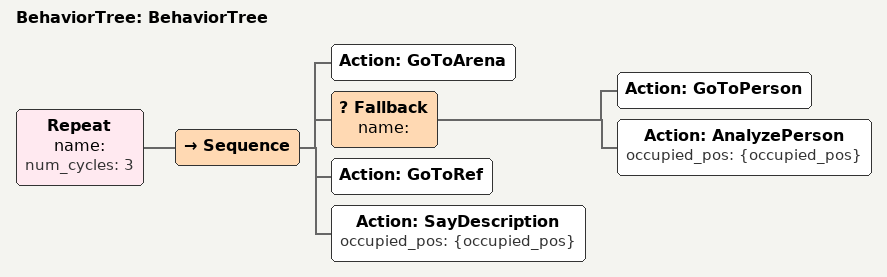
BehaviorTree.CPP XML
<?xml version="1.0"?>
<root main_tree_to_execute="BehaviorTree">
    <BehaviorTree ID="BehaviorTree">
        <Repeat name="" num_cycles="3">
            <Sequence>
                <Action ID="GoToArena"/>
                <Fallback name="">
                    <Action ID="GoToPerson"/>
                    <Action ID="AnalyzePerson" occupied_pos="{occupied_pos}"/>
                </Fallback>
                <Action ID="GoToRef"/>
                <Action ID="SayDescription" occupied_pos="{occupied_pos}"/>
            </Sequence>
        </Repeat>
    </BehaviorTree>
</root>
